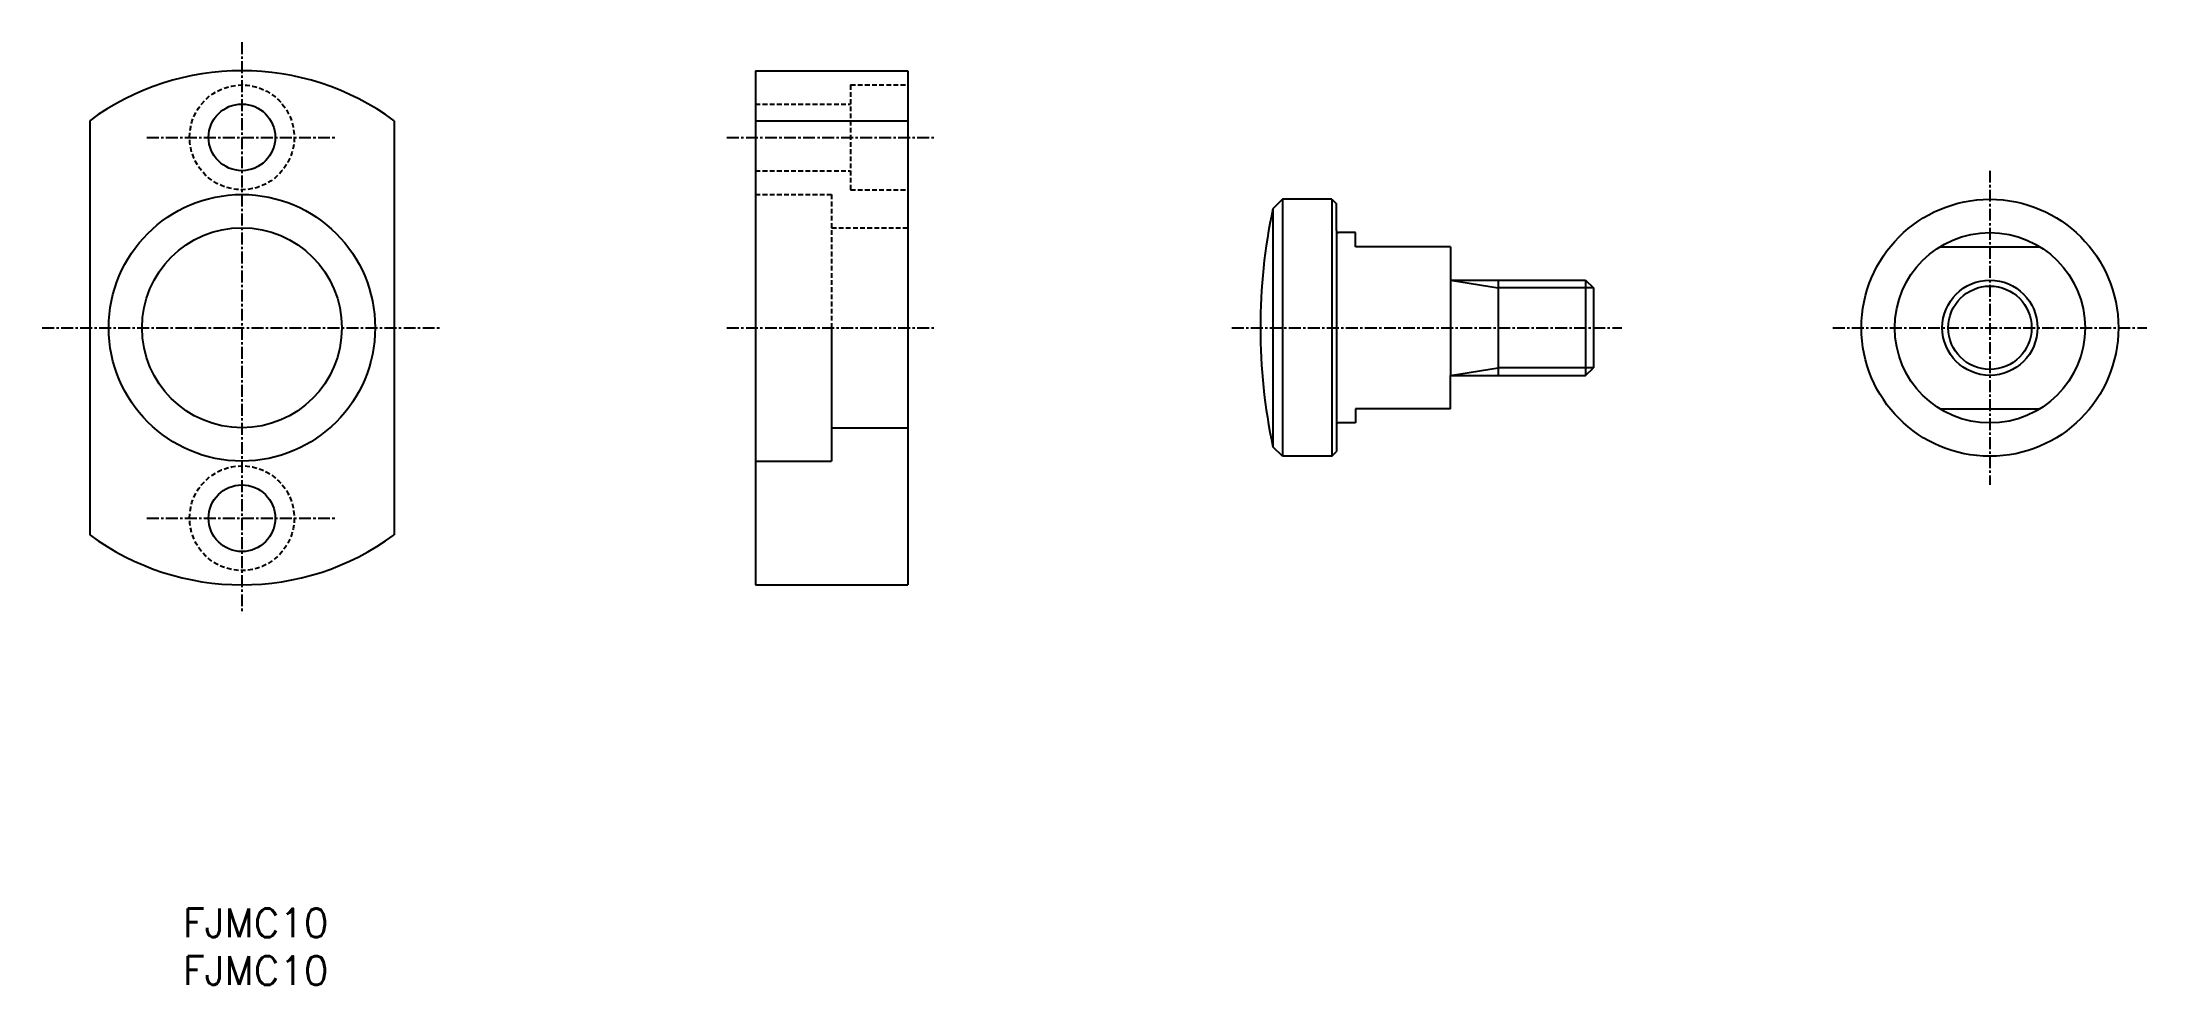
# Model space of a CAD drawing. Extents: x 22 to 243, y 45 to 144.
import ezdxf
from ezdxf.enums import TextEntityAlignment as Align

# ---------------------------------------------------------------- set-up
doc = ezdxf.new("R2010")
doc.units = 0
doc.linetypes.add('CENTER', pattern=[2, 1.25, -0.25, 0.25, -0.25])
doc.linetypes.add('DASHED', pattern=[0.75, 0.5, -0.25])
doc.layers.get('0').update_dxf_attribs({"linetype": 'CONTINUOUS'})
doc.layers.add('CENTER', color=1, linetype='CENTER')
doc.layers.add('PPMODEL1', color=7, linetype='CONTINUOUS')
doc.styles.get("Standard").update_dxf_attribs({"font": 'txt.shx', "bigfont": 'extfont.shx'})

msp = doc.modelspace()

# ---------------------------------------------------------------- linework, layer by layer
at = {"color": 7, "linetype": 'CONTINUOUS'}
for p, q in [((96.49, 141.36), (112.49, 141.36)), ((96.49, 141.36), (96.49, 87.36)), ((112.49, 141.36), (112.49, 87.36)), ((26.51, 136.11), (26.51, 92.61)), ((58.51, 136.11), (58.51, 92.61)), ((96.49, 136.11), (112.49, 136.11)), ((96.49, 127.86), (96.49, 127.86)), ((151.87, 127.86), (150.87, 126.86)), ((150.87, 126.86), (150.87, 101.86)), ((151.87, 127.86), (151.87, 100.86)), ((157.05, 127.86), (151.87, 127.86)), ((157.05, 127.86), (157.05, 100.86)), ((157.05, 127.86), (157.55, 127.36)), ((157.55, 124.56), (157.55, 127.36)), ((157.55, 124.56), (157.55, 104.16)), ((159.55, 124.36), (157.75, 124.36)), ((159.55, 122.86), (159.55, 124.36)), ((169.55, 122.86), (159.55, 122.86)), ((169.55, 122.86), (169.55, 119.36)), ((220.96, 122.86), (231.5, 122.86)), ((169.55, 119.36), (183.74, 119.36)), ((174.55, 119.36), (174.55, 109.36)), ((183.74, 119.36), (184.55, 118.55)), ((183.74, 119.36), (183.74, 109.36)), ((184.55, 118.55), (184.55, 110.17)), ((96.49, 114.36), (96.49, 114.36)), ((104.49, 114.36), (104.49, 100.36)), ((169.55, 109.36), (183.74, 109.36)), ((169.55, 105.86), (169.55, 109.36)), ((183.74, 109.36), (184.55, 110.17)), ((157.55, 104.16), (157.55, 101.36)), ((159.55, 104.36), (157.75, 104.36)), ((159.55, 105.86), (159.55, 104.36)), ((169.55, 105.86), (159.55, 105.86)), ((220.96, 105.86), (231.5, 105.86)), ((104.49, 103.86), (112.49, 103.86)), ((151.87, 100.86), (150.87, 101.86)), ((96.49, 100.36), (104.49, 100.36)), ((157.05, 100.86), (151.87, 100.86)), ((157.05, 100.86), (157.55, 101.36)), ((96.49, 87.36), (112.49, 87.36))]:
    msp.add_line(p, q, dxfattribs=at)
at = {"color": 3, "linetype": 'DASHED'}
for p, q in [((106.49, 139.86), (112.49, 139.86)), ((106.49, 139.86), (106.49, 128.86)), ((96.49, 137.86), (106.49, 137.86)), ((96.49, 130.86), (106.49, 130.86)), ((96.49, 128.36), (104.49, 128.36)), ((104.49, 128.36), (104.49, 114.36)), ((106.49, 128.86), (112.49, 128.86)), ((104.49, 124.86), (112.49, 124.86))]:
    msp.add_line(p, q, dxfattribs=at)
at = {"color": 3}
for p, q in [((169.55, 119.36), (174.55, 118.55)), ((184.55, 118.55), (174.55, 118.55)), ((169.55, 109.36), (174.55, 110.17)), ((184.55, 110.17), (174.55, 110.17))]:
    msp.add_line(p, q, dxfattribs=at)
at = {"color": 3, "linetype": 'DASHED'}
for centre in [(42.51, 134.36), (42.51, 94.36)]:
    msp.add_circle(centre, 5.5, dxfattribs=at)
at = {"color": 7, "linetype": 'CONTINUOUS'}
for centre, radius in [((42.51, 134.36), 3.5), ((42.51, 114.36), 14), ((226.23, 114.36), 13.5), ((42.51, 114.36), 10.5), ((226.23, 114.36), 10), ((226.23, 114.36), 5), ((42.51, 94.36), 3.5)]:
    msp.add_circle(centre, radius, dxfattribs=at)
at = {"color": 3, "linetype": 'CONTINUOUS'}
msp.add_circle((226.23, 114.36), 4.38, dxfattribs=at)
at = {"color": 7, "linetype": 'CONTINUOUS'}
for centre, radius, start, end in [((42.51, 114.36), 27, 53.6588, 126.3412), ((209.55, 114.36), 60, 167.9753, 192.0247), ((157.75, 124.56), 0.2, 180, 270), ((157.75, 104.16), 0.2, 90, 180), ((42.51, 114.36), 27, 233.6588, 306.3412)]:
    msp.add_arc(centre, radius, start, end, dxfattribs=at)
at = {"layer": 'CENTER', "color": 1, "linetype": 'CENTER'}
for p, q in [((42.51, 144.36), (42.51, 84.36)), ((32.51, 134.36), (52.51, 134.36)), ((93.49, 134.36), (115.49, 134.36)), ((226.23, 130.86), (226.23, 97.86)), ((21.51, 114.36), (63.51, 114.36)), ((93.49, 114.36), (115.49, 114.36)), ((146.55, 114.36), (187.55, 114.36)), ((209.73, 114.36), (242.73, 114.36)), ((32.51, 94.36), (52.51, 94.36))]:
    msp.add_line(p, q, dxfattribs=at)
at = {"layer": 'PPMODEL1', "color": 7, "linetype": 'CONTINUOUS'}
msp.add_line((169.55, 119.36), (169.55, 109.36), dxfattribs=at)

# ---------------------------------------------------------------- texts
at = {"color": 7, "linetype": 'CONTINUOUS'}
for p in [(36.3, 51.85), (36.3, 46.85)]:
    msp.add_text('FJMC10', height=3, dxfattribs=at).set_placement(p, align=Align.MIDDLE_LEFT)

doc.saveas('drawing.dxf')
